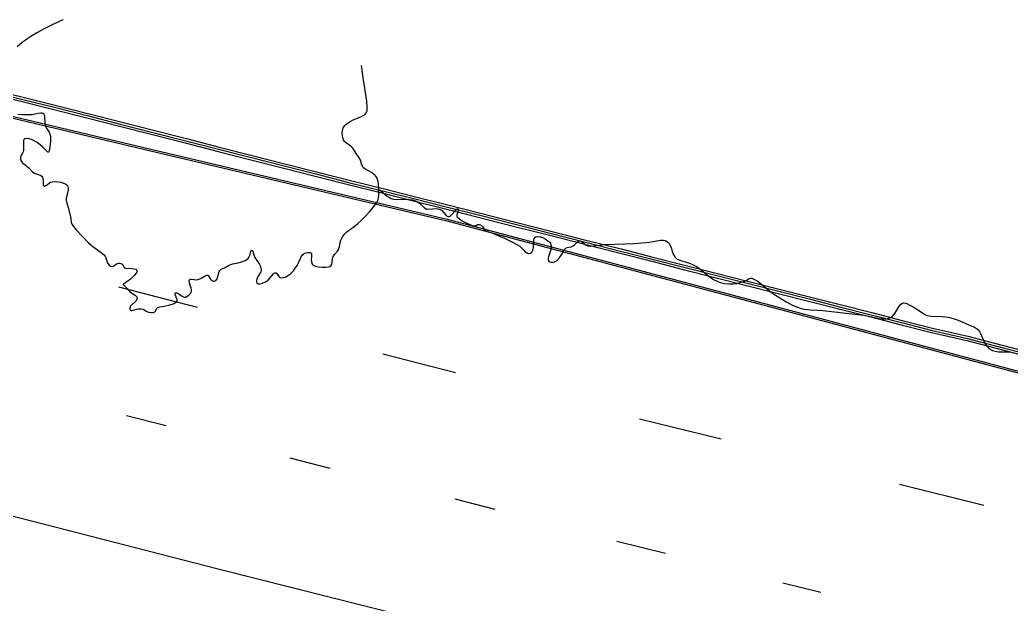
# Model space of a CAD drawing. Header units: metres. Extents: x 585772 to 587013, y 4140825 to 4141582.
# Drawn here: x 585993.81 to 586020.51, y 4140900.94 to 4140916.67 of the extents above; entities that cross this region are included whole.
import ezdxf

# ---------------------------------------------------------------- set-up
doc = ezdxf.new("R2010")
doc.units = ezdxf.units.M
doc.header["$MEASUREMENT"] = 0
for name, color, linetype, lineweight in [('BACK_OF_CURB', 5, 'Continuous', 30), ('BOTTOM_OF_CURB', 3, 'Continuous', 30), ('GUTTER', 30, 'Continuous', 30), ('PAINT_STRIPE', 4, 'Continuous', 30), ('TOP_OF_CURB', 1, 'Continuous', 30)]:
    doc.layers.add(name, color=color, linetype=linetype, lineweight=lineweight)
for name, color, linetype, lineweight, true_color in [('PAVED_ROAD', 140, 'Continuous', 30, 0x38a9ff), ('SHRUBLINE', 71, 'Continuous', 30, 0xc6ff6b), ('TREELINE', 80, 'Continuous', 30, 0x36ff17)]:
    doc.layers.add(name, color=color, linetype=linetype, lineweight=lineweight, true_color=true_color)

msp = doc.modelspace()

# ---------------------------------------------------------------- linework, layer by layer
at = {"layer": 'BACK_OF_CURB'}
msp.add_polyline3d([(585993.116804, 4140914.782439, -18.532625), (585993.936853, 4140914.579245, -18.531434), (585994.757304, 4140914.375952, -18.532884), (585995.642186, 4140914.150177, -18.533178), (585996.526664, 4140913.924505, -18.529541), (585997.411143, 4140913.698833, -18.47875), (585998.295622, 4140913.473161, -18.475437), (585999.1801, 4140913.247489, -18.475), (586000.064579, 4140913.021817, -18.479), (586000.949058, 4140912.796145, -18.479), (586001.833536, 4140912.570473, -18.48), (586002.71773, 4140912.344873, -18.484), (586003.59242, 4140912.126252, -18.506901), (586004.467394, 4140911.907559, -18.516067), (586005.342369, 4140911.688866, -18.522247), (586006.217655, 4140911.470095, -18.514374), (586007.165303, 4140911.22784, -18.526806), (586008.112639, 4140910.985665, -18.524092), (586009.059976, 4140910.743489, -18.533401), (586010.007194, 4140910.501344, -18.534037), (586010.858913, 4140910.285466, -18.528521), (586011.71075, 4140910.069559, -18.541732), (586012.562588, 4140909.853651, -18.533933), (586013.414425, 4140909.637744, -18.505), (586014.266263, 4140909.421836, -18.51), (586015.118209, 4140909.205901, -18.545015), (586015.938065, 4140908.996473, -18.547015), (586016.757814, 4140908.787073, -18.518), (586017.577562, 4140908.577672, -18.533434), (586018.395864, 4140908.368641, -18.549736), (586019.349416, 4140908.150182, -18.551736), (586020.27204, 4140907.910479, -18.52175), (586021.19298, 4140907.671214, -18.52925)], dxfattribs=at)
at = {"layer": 'BOTTOM_OF_CURB'}
msp.add_polyline3d([(585993.087943, 4140914.665961, -18.621), (585993.907992, 4140914.462768, -18.621), (585994.72804, 4140914.259574, -18.620058), (585995.612519, 4140914.033902, -18.615), (585996.496997, 4140913.80823, -18.6065), (585997.381476, 4140913.582558, -18.59875), (585998.265955, 4140913.356886, -18.595437), (585999.150433, 4140913.131214, -18.595), (586000.034912, 4140912.905542, -18.599), (586000.91939, 4140912.67987, -18.599), (586001.803869, 4140912.454198, -18.6), (586002.688348, 4140912.228526, -18.604), (586003.563322, 4140912.009833, -18.60825), (586004.438296, 4140911.79114, -18.607563), (586005.313271, 4140911.572447, -18.6053), (586006.188245, 4140911.353755, -18.605637), (586007.135582, 4140911.111579, -18.609), (586008.082919, 4140910.869403, -18.61475), (586009.030255, 4140910.627228, -18.61625), (586009.977592, 4140910.385052, -18.619), (586010.82943, 4140910.169145, -18.622), (586011.681267, 4140909.953237, -18.621), (586012.533105, 4140909.73733, -18.621), (586013.384942, 4140909.521422, -18.625), (586014.23678, 4140909.305515, -18.63), (586015.088617, 4140909.089607, -18.635), (586015.908366, 4140908.880207, -18.637), (586016.728114, 4140908.670806, -18.638), (586017.547863, 4140908.461406, -18.635), (586018.367611, 4140908.252005, -18.636), (586019.320924, 4140908.0336, -18.638), (586020.241865, 4140907.794335, -18.64175), (586021.162805, 4140907.55507, -18.64925)], dxfattribs=at)
at = {"layer": 'GUTTER'}
msp.add_polyline3d([(585989.282477, 4140915.099413, -18.642571), (585997.3011, 4140913.202937, -18.653698), (586005.319723, 4140911.30646, -18.672717), (586014.579292, 4140908.840963, -18.696422), (586023.838862, 4140906.375466, -18.728318), (586033.098431, 4140903.909969, -18.762153), (586042.358, 4140901.444471, -18.803932), (586051.61757, 4140898.978974, -18.847), (586061.065229, 4140896.571874, -18.9), (586070.512888, 4140894.164773, -18.828)], dxfattribs=at)
at = {"layer": 'PAINT_STRIPE', "extrusion": (-0.000442111, 0.000113768, 1), "elevation": 193.457463, "flags": 128}
msp.add_lwpolyline([(585996.403394, 4140909.489545), (585998.524795, 4140908.943648)], dxfattribs=at)
at = {"layer": 'PAINT_STRIPE', "extrusion": (0.00095796, -0.000246786, 1), "elevation": -479.115406, "flags": 128}
msp.add_lwpolyline([(586003.338616, 4140907.687099), (586005.296453, 4140907.182729)], dxfattribs=at)
at = {"layer": 'PAINT_STRIPE', "extrusion": (-0.000881669, 0.000227066, 1), "elevation": 405.085896, "flags": 128}
msp.add_lwpolyline([(585996.441524, 4140906.033211), (585997.505186, 4140905.759275)], dxfattribs=at)
at = {"layer": 'PAINT_STRIPE', "extrusion": (0.003868, -0.000958833, 0.999992), "elevation": -1722.054791, "flags": 128}
msp.add_lwpolyline([(586006.191736, 4140906.183727), (586008.383583, 4140905.640464)], dxfattribs=at)
at = {"layer": 'PAINT_STRIPE', "extrusion": (0.000873056, -0.000224784, 1), "elevation": -437.712272, "flags": 128}
msp.add_lwpolyline([(586000.875056, 4140904.886079), (586001.94925, 4140904.609509)], dxfattribs=at)
at = {"layer": 'PAINT_STRIPE', "extrusion": (0.004973, -0.001241, 0.999987), "elevation": -2244.390834, "flags": 128}
msp.add_lwpolyline([(586010.360122, 4140904.574977), (586012.631625, 4140904.008008)], dxfattribs=at)
at = {"layer": 'PAINT_STRIPE', "elevation": -18.524, "flags": 128}
msp.add_lwpolyline([(586005.528955, 4140903.769509), (586006.602491, 4140903.492939)], dxfattribs=at)
at = {"layer": 'PAINT_STRIPE', "extrusion": (0.002164, -0.00052715, 0.999998), "elevation": -933.126063, "flags": 128}
msp.add_lwpolyline([(586008.556558, 4140902.716321), (586009.865077, 4140902.397607)], dxfattribs=at)
at = {"layer": 'PAINT_STRIPE', "extrusion": (0.002752, -0.000679106, 0.999996), "elevation": -1217.811176, "flags": 128}
msp.add_lwpolyline([(586012.193961, 4140901.638497), (586013.221426, 4140901.384974)], dxfattribs=at)
at = {"layer": 'PAINT_STRIPE'}
msp.add_polyline3d([(585980.422314, 4140906.702674, -18.459), (585989.785943, 4140904.296478, -18.468174), (585999.149571, 4140901.890282, -18.481622), (586007.021098, 4140899.901971, -18.49719), (586014.892624, 4140897.91366, -18.51354), (586022.764151, 4140895.925349, -18.534138), (586030.635678, 4140893.937037, -18.558519), (586037.489255, 4140892.196482, -18.57855), (586044.342833, 4140890.455927, -18.597974), (586052.106938, 4140888.483965, -18.616225), (586059.871043, 4140886.512002, -18.631)], dxfattribs=at)
at = {"layer": 'PAVED_ROAD'}
msp.add_polyline3d([(585989.271396, 4140915.054194, -18.63945), (585997.290385, 4140913.157631, -18.652899), (586005.308374, 4140911.261304, -18.672393), (586014.567313, 4140908.795975, -18.696309), (586023.826883, 4140906.330477, -18.727441), (586033.086452, 4140903.86498, -18.760524), (586042.346021, 4140901.399483, -18.802048), (586051.605833, 4140898.933922, -18.845), (586061.053734, 4140896.526759, -18.9), (586070.501393, 4140894.119659, -18.828)], dxfattribs=at)
at = {"layer": 'SHRUBLINE'}
msp.add_polyline3d([(586003.508942, 4140912.091448, -18.599), (586003.647534, 4140911.967292, -18.607), (586003.7023, 4140911.923788, -18.61), (586003.764357, 4140911.883805, -18.612), (586003.814679, 4140911.859958, -18.613), (586003.835524, 4140911.853485, -18.613), (586003.880963, 4140911.846272, -18.612), (586004.302362, 4140911.838776, -18.603), (586004.380112, 4140911.826984, -18.603), (586004.468607, 4140911.799074, -18.603), (586004.520751, 4140911.771582, -18.605), (586004.585329, 4140911.723127, -18.609), (586004.701856, 4140911.617295, -18.615), (586004.76402, 4140911.57107, -18.617), (586004.785028, 4140911.569625, -18.617), (586004.924964, 4140911.587037, -18.612), (586005.003345, 4140911.589671, -18.611), (586005.075474, 4140911.584403, -18.61), (586005.134648, 4140911.568019, -18.609), (586005.169034, 4140911.546966, -18.61), (586005.185542, 4140911.532354, -18.611), (586005.291501, 4140911.403762, -18.617), (586005.314563, 4140911.385219, -18.618), (586005.336504, 4140911.375206, -18.618), (586005.357762, 4140911.373144, -18.618), (586005.370007, 4140911.37535, -18.617), (586005.394246, 4140911.386063, -18.616), (586005.41815, 4140911.40313, -18.615), (586005.475557, 4140911.459364, -18.609), (586005.563261, 4140911.568612, -18.6), (586005.588699, 4140911.584867, -18.599), (586005.607578, 4140911.584281, -18.598), (586005.616295, 4140911.57092, -18.599), (586005.616861, 4140911.553259, -18.6), (586005.608339, 4140911.513055, -18.603), (586005.578385, 4140911.412038, -18.61), (586005.57981, 4140911.385682, -18.611), (586005.590509, 4140911.370721, -18.612), (586005.633743, 4140911.32727, -18.614), (586005.708273, 4140911.267721, -18.617), (586005.799864, 4140911.220024, -18.619), (586005.9475, 4140911.154439, -18.621), (586006.020969, 4140911.128071, -18.619), (586006.042909, 4140911.123507, -18.619), (586006.078578, 4140911.123431, -18.619), (586006.105456, 4140911.132363, -18.619), (586006.149318, 4140911.15699, -18.618), (586006.171212, 4140911.1628, -18.618), (586006.184666, 4140911.161809, -18.618), (586006.213219, 4140911.151348, -18.62), (586006.241566, 4140911.132739, -18.62), (586006.277403, 4140911.097828, -18.621), (586006.297539, 4140911.067683, -18.621), (586006.318212, 4140911.021442, -18.621), (586006.332604, 4140911.004866, -18.623), (586006.359845, 4140910.992368, -18.624), (586006.522694, 4140910.935398, -18.626), (586006.684613, 4140910.865597, -18.629), (586006.84438, 4140910.80164, -18.63), (586006.957371, 4140910.75013, -18.631), (586007.079757, 4140910.688865, -18.631), (586007.197096, 4140910.623649, -18.631), (586007.273924, 4140910.573428, -18.631), (586007.334283, 4140910.522674, -18.631), (586007.390924, 4140910.459343, -18.631), (586007.423803, 4140910.427876, -18.631), (586007.469251, 4140910.396347, -18.631), (586007.501887, 4140910.380406, -18.633), (586007.524355, 4140910.377603, -18.633), (586007.560585, 4140910.388566, -18.633), (586007.596692, 4140910.417533, -18.633), (586007.616689, 4140910.44782, -18.634), (586007.632445, 4140910.494171, -18.635), (586007.641376, 4140910.548716, -18.636), (586007.654421, 4140910.736553, -18.638), (586007.664989, 4140910.77926, -18.639), (586007.680284, 4140910.806142, -18.64), (586007.703102, 4140910.8248, -18.641), (586007.717802, 4140910.830977, -18.641), (586007.758123, 4140910.837009, -18.641), (586007.812409, 4140910.832329, -18.64), (586007.842112, 4140910.825742, -18.64), (586007.903118, 4140910.804288, -18.638), (586007.961821, 4140910.773159, -18.635071), (586008.036116, 4140910.721238, -18.634736), (586008.08298, 4140910.68114, -18.638), (586008.100044, 4140910.658548, -18.638), (586008.105825, 4140910.645736, -18.638), (586008.118059, 4140910.582835, -18.636), (586008.11785, 4140910.522764, -18.636292), (586008.113525, 4140910.490073, -18.636839), (586008.09587, 4140910.42291, -18.635188), (586008.048157, 4140910.289128, -18.632), (586008.039806, 4140910.255757, -18.631), (586008.037214, 4140910.225843, -18.631), (586008.04211, 4140910.199675, -18.631), (586008.058319, 4140910.174885, -18.63), (586008.084522, 4140910.15676, -18.63), (586008.118677, 4140910.146699, -18.631), (586008.162266, 4140910.14647, -18.632), (586008.213545, 4140910.159438, -18.634), (586008.265336, 4140910.185978, -18.635), (586008.313626, 4140910.225824, -18.635), (586008.335678, 4140910.250095, -18.635), (586008.37541, 4140910.304441, -18.633), (586008.40917, 4140910.362544, -18.63), (586008.461776, 4140910.464404, -18.627), (586008.484582, 4140910.496326, -18.626), (586008.497479, 4140910.50928, -18.625), (586008.513778, 4140910.521305, -18.624), (586008.55023, 4140910.537924, -18.623), (586008.664153, 4140910.562284, -18.619), (586008.715997, 4140910.58462, -18.617), (586008.751657, 4140910.612993, -18.612), (586008.832067, 4140910.697021, -18.607), (586008.856407, 4140910.715066, -18.604366), (586008.881069, 4140910.724944, -18.600431), (586008.905906, 4140910.723773, -18.598), (586008.931014, 4140910.711687, -18.596), (586009.025988, 4140910.629713, -18.596), (586009.05659, 4140910.608473, -18.597), (586009.100602, 4140910.589872, -18.596), (586009.123865, 4140910.584461, -18.596), (586009.17251, 4140910.579893, -18.593), (586009.249595, 4140910.584107, -18.587), (586009.427976, 4140910.607883, -18.572), (586009.546376, 4140910.61929, -18.561304), (586010.11115, 4140910.638316, -18.521037), (586010.335161, 4140910.650363, -18.508324), (586010.563058, 4140910.667117, -18.496), (586010.766589, 4140910.688618, -18.489565), (586011.065566, 4140910.736887, -18.481425), (586011.109608, 4140910.740283, -18.480554), (586011.148763, 4140910.738503, -18.482539), (586011.191315, 4140910.72804, -18.487), (586011.235831, 4140910.705048, -18.491), (586011.274316, 4140910.673634, -18.494), (586011.306189, 4140910.637218, -18.5), (586011.33087, 4140910.599222, -18.50653), (586011.349458, 4140910.558645, -18.516), (586011.361096, 4140910.517246, -18.524), (586011.377758, 4140910.43514, -18.535), (586011.405656, 4140910.364035, -18.542), (586011.435577, 4140910.314165, -18.55), (586011.453538, 4140910.290254, -18.557), (586011.49475, 4140910.247473, -18.567566), (586011.517719, 4140910.229801, -18.575006), (586011.539331, 4140910.216678, -18.579), (586011.586106, 4140910.19634, -18.581), (586011.75961, 4140910.149135, -18.582), (586011.850529, 4140910.11864, -18.583), (586011.946243, 4140910.078362, -18.587), (586012.040359, 4140910.029053, -18.58834), (586012.084819, 4140910.001247, -18.591), (586012.16646, 4140909.940335, -18.599), (586012.316484, 4140909.810611, -18.619), (586012.401586, 4140909.744851, -18.628), (586012.497882, 4140909.683119, -18.635), (586012.591938, 4140909.633487, -18.639), (586012.6766, 4140909.5985, -18.64), (586012.71498, 4140909.586463, -18.641), (586012.788194, 4140909.570827, -18.639), (586012.902937, 4140909.560769, -18.633715), (586013.033121, 4140909.562562, -18.625), (586013.12495, 4140909.573715, -18.617), (586013.216779, 4140909.594679, -18.604), (586013.26051, 4140909.608167, -18.597), (586013.338565, 4140909.639101, -18.581), (586013.370873, 4140909.655726, -18.574), (586013.458623, 4140909.710093, -18.553), (586013.495988, 4140909.717392, -18.548), (586013.530594, 4140909.71198, -18.547), (586013.60205, 4140909.682336, -18.550659), (586013.685053, 4140909.631978, -18.559), (586013.795483, 4140909.547762, -18.576), (586014.015915, 4140909.362639, -18.607646), (586014.141785, 4140909.273045, -18.621), (586014.281071, 4140909.184743, -18.631), (586014.468327, 4140909.073102, -18.643278), (586014.642305, 4140908.980148, -18.650083), (586014.756371, 4140908.931074, -18.652), (586014.85172, 4140908.900908, -18.651), (586014.941652, 4140908.88133, -18.652), (586015.025285, 4140908.869818, -18.651), (586015.101737, 4140908.863852, -18.65), (586015.298833, 4140908.855885, -18.648), (586015.436353, 4140908.84503, -18.646), (586016.067957, 4140908.769741, -18.633422), (586016.463245, 4140908.728512, -18.621593), (586016.548068, 4140908.717644, -18.618264), (586016.682288, 4140908.694574, -18.615338), (586016.959376, 4140908.630765, -18.614609), (586017.038007, 4140908.620745, -18.611574), (586017.111703, 4140908.620336, -18.606), (586017.14622, 4140908.623534, -18.603), (586017.209569, 4140908.636264, -18.594), (586017.263974, 4140908.656809, -18.583), (586017.308593, 4140908.68458, -18.569), (586017.34578, 4140908.719661, -18.555), (586017.378683, 4140908.762305, -18.541), (586017.486409, 4140908.941001, -18.481), (586017.535036, 4140909.005418, -18.458), (586017.565163, 4140909.031242, -18.449), (586017.592918, 4140909.044206, -18.442), (586017.621958, 4140909.048515, -18.436115), (586017.669409, 4140909.041297, -18.432), (586017.704628, 4140909.02906, -18.433), (586017.768526, 4140909.000286, -18.439202), (586017.868314, 4140908.946616, -18.455), (586017.973521, 4140908.88133, -18.471), (586018.152568, 4140908.760879, -18.494), (586018.185863, 4140908.741563, -18.498), (586018.245472, 4140908.714165, -18.501), (586018.299903, 4140908.699119, -18.503), (586018.357798, 4140908.691698, -18.504), (586018.644264, 4140908.68605, -18.51), (586018.749902, 4140908.676597, -18.512685), (586018.860454, 4140908.656809, -18.519), (586018.972686, 4140908.624374, -18.529), (586019.084035, 4140908.582865, -18.539), (586019.41824, 4140908.440539, -18.564267), (586019.52281, 4140908.39209, -18.57), (586019.579502, 4140908.358465, -18.575442), (586019.603405, 4140908.340482, -18.58), (586019.624208, 4140908.321424, -18.582), (586019.657877, 4140908.280082, -18.589), (586019.694772, 4140908.210548, -18.598611), (586019.754068, 4140908.06118, -18.611), (586019.788279, 4140907.988745, -18.614), (586019.829824, 4140907.920072, -18.619), (586019.853935, 4140907.888558, -18.623), (586019.909515, 4140907.83337, -18.628), (586019.974176, 4140907.78947, -18.633), (586020.009576, 4140907.771988, -18.636), (586020.085843, 4140907.746432, -18.641), (586020.167859, 4140907.733293, -18.643), (586020.251326, 4140907.729562, -18.641), (586020.438519, 4140907.736131, -18.629), (586020.480836, 4140907.733852, -18.629), (586020.521217, 4140907.725397, -18.63)], dxfattribs=at)
at = {"layer": 'TOP_OF_CURB'}
msp.add_polyline3d([(585993.102374, 4140914.7242, -18.532218), (585993.922422, 4140914.521006, -18.532549), (585994.742672, 4140914.317763, -18.532884), (585995.627352, 4140914.092039, -18.534169), (585996.511831, 4140913.866367, -18.529046), (585997.396309, 4140913.640695, -18.47875), (585998.280788, 4140913.415023, -18.475437), (585999.165267, 4140913.189351, -18.475), (586000.049745, 4140912.963679, -18.479), (586000.934224, 4140912.738007, -18.479), (586001.818703, 4140912.512335, -18.48), (586002.703039, 4140912.2867, -18.484), (586003.577871, 4140912.068042, -18.506901), (586004.452845, 4140911.84935, -18.516067), (586005.32782, 4140911.630657, -18.522247), (586006.20295, 4140911.411925, -18.514374), (586007.150442, 4140911.16971, -18.526806), (586008.097779, 4140910.927534, -18.524092), (586009.045116, 4140910.685358, -18.533401), (586009.992393, 4140910.443198, -18.534037), (586010.844171, 4140910.227306, -18.528521), (586011.696009, 4140910.011398, -18.541732), (586012.547846, 4140909.795491, -18.533933), (586013.399684, 4140909.579583, -18.505), (586014.251521, 4140909.363676, -18.51), (586015.103413, 4140909.147754, -18.545023), (586015.923216, 4140908.93834, -18.547023), (586016.742964, 4140908.728939, -18.518), (586017.562712, 4140908.519539, -18.534184), (586018.381737, 4140908.310323, -18.549834), (586019.33517, 4140908.091891, -18.551834), (586020.256952, 4140907.852407, -18.52175), (586021.177893, 4140907.613142, -18.52925)], dxfattribs=at)
at = {"layer": 'TREELINE'}
for points in [[(585994.978962, 4140916.672866, -17.767), (585994.869217, 4140916.628395, -17.811), (585994.659093, 4140916.533614, -17.895), (585994.463836, 4140916.434547, -17.975), (585994.286303, 4140916.335396, -18.05), (585994.103892, 4140916.223579, -18.128), (585994.021797, 4140916.168784, -18.164), (585993.873041, 4140916.059441, -18.231), (585993.741305, 4140915.948003, -18.292)], [(585993.755876, 4140914.13026, -18.642), (585993.88158, 4140914.122711, -18.64), (585994.075823, 4140914.11917, -18.636), (585994.139284, 4140914.125648, -18.635), (585994.301395, 4140914.163204, -18.631), (585994.373701, 4140914.172422, -18.63), (585994.393829, 4140914.171436, -18.629), (585994.423035, 4140914.163054, -18.628), (585994.43449, 4140914.15587, -18.628), (585994.451972, 4140914.136201, -18.629), (585994.463368, 4140914.110379, -18.628), (585994.470066, 4140914.079497, -18.628), (585994.478589, 4140913.902654, -18.628), (585994.48893, 4140913.842397, -18.628), (585994.497407, 4140913.815289, -18.628), (585994.518628, 4140913.767613, -18.627), (585994.542138, 4140913.729174, -18.627), (585994.580973, 4140913.678351, -18.626), (585994.603064, 4140913.643573, -18.625), (585994.621313, 4140913.597035, -18.626), (585994.633369, 4140913.537589, -18.627), (585994.636619, 4140913.46619, -18.626), (585994.631666, 4140913.385935, -18.625), (585994.609392, 4140913.202572, -18.625), (585994.591861, 4140913.11359, -18.625), (585994.582233, 4140913.103974, -18.625), (585994.566315, 4140913.111783, -18.625), (585994.432852, 4140913.242434, -18.625), (585994.355256, 4140913.309116, -18.625), (585994.276486, 4140913.366939, -18.625), (585994.195326, 4140913.416096, -18.626), (585994.122516, 4140913.449051, -18.625), (585994.061118, 4140913.467301, -18.626), (585993.986241, 4140913.476686, -18.625), (585993.942691, 4140913.470733, -18.625), (585993.933793, 4140913.466014, -18.625), (585993.921343, 4140913.451683, -18.625), (585993.911381, 4140913.415901, -18.624), (585993.904605, 4140913.341393, -18.623), (585993.904256, 4140913.166072, -18.622), (585993.90063, 4140913.120108, -18.621), (585993.885118, 4140913.078652, -18.621), (585993.837231, 4140913.007079, -18.62), (585993.828057, 4140912.975348, -18.619), (585993.827222, 4140912.957095, -18.619), (585993.831959, 4140912.918459, -18.619), (585993.847882, 4140912.867489, -18.618), (585993.863909, 4140912.841144, -18.618), (585993.875589, 4140912.828251, -18.618), (585994.007697, 4140912.724372, -18.617), (585994.047783, 4140912.689033, -18.616), (585994.152776, 4140912.583596, -18.615), (585994.186956, 4140912.554116, -18.615), (585994.225416, 4140912.53121, -18.615), (585994.247056, 4140912.522809, -18.615), (585994.357122, 4140912.491323, -18.614), (585994.374428, 4140912.482645, -18.614), (585994.401696, 4140912.460735, -18.614), (585994.420005, 4140912.433745, -18.613), (585994.431046, 4140912.399609, -18.613), (585994.435175, 4140912.358699, -18.613), (585994.438732, 4140912.239821, -18.611), (585994.445576, 4140912.211568, -18.611), (585994.455062, 4140912.199675, -18.611), (585994.461386, 4140912.197039, -18.611), (585994.477629, 4140912.19777, -18.61), (585994.525633, 4140912.219198, -18.61), (585994.552824, 4140912.23603, -18.61), (585994.607446, 4140912.281566, -18.611), (585994.637671, 4140912.298176, -18.612), (585994.678773, 4140912.310709, -18.612), (585994.741407, 4140912.316419, -18.612), (585994.851629, 4140912.309174, -18.612), (585994.916011, 4140912.298483, -18.611), (585994.96711, 4140912.286041, -18.611), (585995.032447, 4140912.260367, -18.611), (585995.065828, 4140912.237657, -18.61), (585995.078852, 4140912.224419, -18.61), (585995.089466, 4140912.209983, -18.61), (585995.104075, 4140912.177938, -18.609), (585995.110871, 4140912.142365, -18.609), (585995.111074, 4140912.104102, -18.608), (585995.10124, 4140912.040189, -18.608), (585995.059556, 4140911.872397, -18.605), (585995.056365, 4140911.850661, -18.605), (585995.058212, 4140911.819513, -18.604), (585995.081507, 4140911.701195, -18.602), (585995.117711, 4140911.592804, -18.601), (585995.17284, 4140911.366467, -18.597), (585995.184095, 4140911.30277, -18.596), (585995.190972, 4140911.224412, -18.595), (585995.201566, 4140911.189831, -18.594), (585995.214798, 4140911.162392, -18.593), (585995.2524, 4140911.103061, -18.592), (585995.323599, 4140911.015051, -18.591), (585995.499225, 4140910.840057, -18.587), (585995.663053, 4140910.668474, -18.584), (585995.732424, 4140910.606311, -18.583), (585995.780014, 4140910.569062, -18.582), (585996.003548, 4140910.411115, -18.579), (585996.048838, 4140910.375025, -18.578), (585996.084867, 4140910.340427, -18.577), (585996.111509, 4140910.305849, -18.577), (585996.12965, 4140910.267228, -18.576), (585996.14992, 4140910.179861, -18.574), (585996.164726, 4140910.136178, -18.573), (585996.186516, 4140910.099743, -18.572), (585996.214731, 4140910.067888, -18.572), (585996.246055, 4140910.043848, -18.572), (585996.261846, 4140910.035769, -18.571), (585996.277169, 4140910.030858, -18.571), (585996.302527, 4140910.030367, -18.571), (585996.337597, 4140910.044792, -18.572), (585996.400326, 4140910.088773, -18.573), (585996.433899, 4140910.107633, -18.573), (585996.467818, 4140910.120127, -18.573), (585996.500263, 4140910.123181, -18.573), (585996.529605, 4140910.114968, -18.573), (585996.565939, 4140910.088791, -18.573), (585996.595473, 4140910.052433, -18.572), (585996.62087, 4140910.004964, -18.571), (585996.627838, 4140909.996548, -18.571), (585996.643302, 4140909.987378, -18.571), (585996.675872, 4140909.982904, -18.571), (585996.817699, 4140909.977056, -18.571), (585996.890601, 4140909.967778, -18.57), (585996.929877, 4140909.956013, -18.57), (585996.94243, 4140909.94906, -18.57), (585996.958864, 4140909.932151, -18.57), (585996.965239, 4140909.912111, -18.569), (585996.959892, 4140909.878479, -18.569), (585996.943798, 4140909.846892, -18.569), (585996.901613, 4140909.794997, -18.569), (585996.789759, 4140909.691791, -18.568), (585996.690722, 4140909.614606, -18.567), (585996.603554, 4140909.553954, -18.566), (585996.593161, 4140909.542234, -18.565), (585996.597923, 4140909.534283, -18.565), (585996.665568, 4140909.470643, -18.565), (585996.770274, 4140909.358851, -18.565), (585996.823814, 4140909.314926, -18.565), (585996.927637, 4140909.249246, -18.565), (585996.949791, 4140909.225818, -18.564), (585996.963011, 4140909.199788, -18.564), (585996.966921, 4140909.171844, -18.564), (585996.965268, 4140909.157371, -18.564), (585996.960307, 4140909.140238, -18.564), (585996.942197, 4140909.106223, -18.563), (585996.901654, 4140909.060117, -18.563), (585996.813402, 4140908.990202, -18.563), (585996.799364, 4140908.975431, -18.562), (585996.778212, 4140908.944059, -18.562), (585996.768156, 4140908.913117, -18.562), (585996.770113, 4140908.88576, -18.562), (585996.785627, 4140908.855751, -18.562), (585996.804625, 4140908.842973, -18.562), (585996.82281, 4140908.844098, -18.562), (585996.94886, 4140908.882641, -18.563), (585997.004242, 4140908.89026, -18.563), (585997.064887, 4140908.890372, -18.563), (585997.118477, 4140908.883089, -18.563), (585997.148574, 4140908.872391, -18.563), (585997.216137, 4140908.824547, -18.563), (585997.271239, 4140908.801074, -18.563), (585997.344268, 4140908.787714, -18.563), (585997.399956, 4140908.789622, -18.563), (585997.430272, 4140908.799729, -18.563), (585997.442093, 4140908.807957, -18.563), (585997.460038, 4140908.829458, -18.563), (585997.48553, 4140908.880561, -18.564), (585997.500157, 4140908.903257, -18.564), (585997.510643, 4140908.913529, -18.564), (585997.536443, 4140908.928884, -18.564), (585997.584069, 4140908.942647, -18.564), (585997.74059, 4140908.968249, -18.564), (585997.821932, 4140908.986515, -18.564), (585997.914483, 4140909.013339, -18.564), (585997.970908, 4140909.035223, -18.564), (585997.99475, 4140909.04716, -18.564), (585998.026704, 4140909.070041, -18.564), (585998.042638, 4140909.09157, -18.564), (585998.049046, 4140909.113842, -18.564), (585998.04825, 4140909.13649, -18.564), (585998.042573, 4140909.159149, -18.564), (585998.005116, 4140909.248203, -18.565), (585997.994893, 4140909.281756, -18.566), (585997.996209, 4140909.309415, -18.566), (585998.004492, 4140909.320876, -18.566), (585998.025548, 4140909.325211, -18.566), (585998.055999, 4140909.315442, -18.566), (585998.09642, 4140909.290926, -18.566), (585998.163169, 4140909.240787, -18.565), (585998.198475, 4140909.218259, -18.565), (585998.232606, 4140909.204429, -18.565), (585998.248698, 4140909.202227, -18.565), (585998.278783, 4140909.206375, -18.565), (585998.31929, 4140909.226802, -18.565), (585998.373338, 4140909.266974, -18.566), (585998.40914, 4140909.303668, -18.567), (585998.426431, 4140909.338049, -18.567), (585998.432061, 4140909.359833, -18.567), (585998.434527, 4140909.406651, -18.568), (585998.425752, 4140909.449597, -18.568), (585998.393813, 4140909.528252, -18.568), (585998.376612, 4140909.58967, -18.569), (585998.372145, 4140909.645516, -18.57), (585998.377304, 4140909.67232, -18.57), (585998.385407, 4140909.683202, -18.571), (585998.39751, 4140909.688275, -18.571), (585998.413848, 4140909.688939, -18.571), (585998.504545, 4140909.6769, -18.572), (585998.555304, 4140909.674559, -18.572), (585998.608759, 4140909.67943, -18.572), (585998.635341, 4140909.685765, -18.572), (585998.661264, 4140909.695127, -18.572), (585998.710406, 4140909.720398, -18.573), (585998.819727, 4140909.789394, -18.575), (585998.841915, 4140909.797669, -18.575), (585998.860991, 4140909.799186, -18.575), (585998.877456, 4140909.793356, -18.576), (585998.893737, 4140909.777095, -18.575), (585998.944, 4140909.68711, -18.573), (585998.968406, 4140909.661116, -18.573), (585998.995302, 4140909.644683, -18.572), (585999.022396, 4140909.636018, -18.572), (585999.047799, 4140909.63396, -18.572), (585999.07121, 4140909.639869, -18.572), (585999.09273, 4140909.655738, -18.573), (585999.121512, 4140909.700163, -18.574), (585999.145591, 4140909.763747, -18.575), (585999.182326, 4140909.898199, -18.579), (585999.194819, 4140909.924542, -18.58), (585999.211196, 4140909.941921, -18.58), (585999.234739, 4140909.956013, -18.581), (585999.341359, 4140910.00576, -18.582), (585999.448136, 4140910.067486, -18.584), (585999.490117, 4140910.087084, -18.584), (585999.544742, 4140910.104358, -18.585), (585999.687053, 4140910.1319, -18.586), (585999.776222, 4140910.152526, -18.587), (585999.875767, 4140910.187502, -18.588), (585999.928214, 4140910.216401, -18.588), (585999.960048, 4140910.244271, -18.589), (585999.98157, 4140910.274619, -18.589), (586000.001235, 4140910.323962, -18.59), (586000.03125, 4140910.435557, -18.592), (586000.044888, 4140910.458912, -18.592), (586000.06002, 4140910.469419, -18.592), (586000.074256, 4140910.463792, -18.592), (586000.084331, 4140910.444807, -18.592), (586000.11204, 4140910.340384, -18.591), (586000.137869, 4140910.273767, -18.59), (586000.258393, 4140910.102217, -18.587), (586000.285255, 4140910.049233, -18.587), (586000.300752, 4140909.997843, -18.586), (586000.306762, 4140909.931961, -18.585), (586000.301233, 4140909.88814, -18.585), (586000.290929, 4140909.864785, -18.584), (586000.214623, 4140909.741073, -18.583), (586000.191627, 4140909.683973, -18.582), (586000.185094, 4140909.652776, -18.582), (586000.186139, 4140909.610001, -18.581), (586000.195408, 4140909.586734, -18.581), (586000.21261, 4140909.569721, -18.581), (586000.238665, 4140909.560725, -18.58), (586000.277768, 4140909.561482, -18.581), (586000.349708, 4140909.580613, -18.581), (586000.425398, 4140909.615596, -18.581), (586000.471167, 4140909.644534, -18.582), (586000.495954, 4140909.66392, -18.582), (586000.537275, 4140909.704225, -18.583), (586000.641631, 4140909.834375, -18.584), (586000.660908, 4140909.850815, -18.585), (586000.679595, 4140909.860977, -18.585), (586000.697386, 4140909.863485, -18.585), (586000.713973, 4140909.856967, -18.585), (586000.730795, 4140909.83884, -18.585), (586000.765322, 4140909.784105, -18.584), (586000.786209, 4140909.757136, -18.583), (586000.811633, 4140909.736857, -18.583), (586000.826455, 4140909.730579, -18.583), (586000.859361, 4140909.725386, -18.583), (586000.91188, 4140909.731242, -18.583), (586000.973802, 4140909.751199, -18.583), (586001.020672, 4140909.775232, -18.584), (586001.098064, 4140909.832685, -18.584), (586001.134506, 4140909.865447, -18.585), (586001.177185, 4140909.912541, -18.586), (586001.210329, 4140909.955669, -18.587), (586001.278271, 4140910.058942, -18.588), (586001.309544, 4140910.113881, -18.588), (586001.336666, 4140910.16755, -18.589), (586001.391852, 4140910.293169, -18.59), (586001.42258, 4140910.340951, -18.59), (586001.449558, 4140910.366091, -18.59), (586001.469569, 4140910.378576, -18.59), (586001.515311, 4140910.396948, -18.591), (586001.563443, 4140910.406644, -18.591), (586001.60768, 4140910.407812, -18.591), (586001.641741, 4140910.4006, -18.591), (586001.65141, 4140910.395281, -18.591), (586001.66367, 4140910.380866, -18.591), (586001.668822, 4140910.351131, -18.591), (586001.661901, 4140910.285868, -18.591), (586001.660618, 4140910.220255, -18.59), (586001.667334, 4140910.157225, -18.59), (586001.678096, 4140910.112968, -18.59), (586001.691473, 4140910.085194, -18.59), (586001.711714, 4140910.064194, -18.59), (586001.725291, 4140910.055724, -18.59), (586001.764526, 4140910.040842, -18.59), (586001.854234, 4140910.024036, -18.591), (586001.956191, 4140910.013508, -18.591), (586002.043804, 4140910.009514, -18.591), (586002.12159, 4140910.016675, -18.591), (586002.159616, 4140910.030102, -18.591), (586002.186105, 4140910.049582, -18.592), (586002.204674, 4140910.074506, -18.592), (586002.216504, 4140910.103635, -18.592), (586002.222773, 4140910.13573, -18.592), (586002.22829, 4140910.233536, -18.593), (586002.236817, 4140910.273393, -18.593), (586002.244724, 4140910.293039, -18.593), (586002.255617, 4140910.312371, -18.593), (586002.284334, 4140910.350154, -18.594), (586002.365679, 4140910.440935, -18.595), (586002.395627, 4140910.488425, -18.596), (586002.406277, 4140910.512475, -18.596), (586002.421479, 4140910.562243, -18.597), (586002.442508, 4140910.673257, -18.598), (586002.458411, 4140910.734942, -18.599), (586002.48264, 4140910.795537, -18.599), (586002.515678, 4140910.853238, -18.6), (586002.560001, 4140910.91075, -18.601), (586002.616548, 4140910.966193, -18.602), (586002.685132, 4140911.01851, -18.604), (586002.838475, 4140911.123584, -18.606), (586002.917486, 4140911.187453, -18.606), (586002.993356, 4140911.260754, -18.608), (586003.089616, 4140911.361929, -18.609), (586003.229834, 4140911.498173, -18.609), (586003.286, 4140911.567136, -18.608), (586003.42348, 4140911.753135, -18.602), (586003.453608, 4140911.810388, -18.599), (586003.462345, 4140911.835446, -18.597), (586003.472944, 4140911.886552, -18.592), (586003.47704, 4140911.939082, -18.586), (586003.477844, 4140912.058499, -18.568479), (586003.470083, 4140912.257489, -18.535596), (586003.456261, 4140912.344179, -18.52069), (586003.438564, 4140912.398785, -18.508621), (586003.426316, 4140912.424251, -18.503), (586003.394271, 4140912.470574, -18.497), (586003.374831, 4140912.491584, -18.493), (586003.330219, 4140912.529856, -18.487), (586003.279432, 4140912.563862, -18.481), (586003.106748, 4140912.659483, -18.466), (586003.067599, 4140912.69064, -18.461), (586003.05158, 4140912.708168, -18.458), (586003.038314, 4140912.727234, -18.455), (586003.018479, 4140912.769111, -18.448), (586002.984475, 4140912.882388, -18.43), (586002.963654, 4140912.931081, -18.422), (586002.93273, 4140912.981189, -18.414), (586002.86578, 4140913.074436, -18.399), (586002.799154, 4140913.188286, -18.38), (586002.768568, 4140913.228159, -18.374), (586002.747219, 4140913.248682, -18.371), (586002.698991, 4140913.284629, -18.365), (586002.604639, 4140913.347115, -18.355), (586002.56846, 4140913.38002, -18.349), (586002.553354, 4140913.398324, -18.346), (586002.528674, 4140913.440705, -18.34), (586002.51894, 4140913.465487, -18.336), (586002.510904, 4140913.492556, -18.331), (586002.499928, 4140913.55225, -18.321), (586002.495985, 4140913.64233, -18.307), (586002.505645, 4140913.718446, -18.294), (586002.522757, 4140913.768163, -18.286), (586002.53548, 4140913.792245, -18.282), (586002.568458, 4140913.835651, -18.275), (586002.588153, 4140913.855042, -18.272), (586002.634912, 4140913.892004, -18.266), (586002.721342, 4140913.943477, -18.258), (586002.788167, 4140913.975598, -18.252), (586002.990651, 4140914.061573, -18.238), (586003.060326, 4140914.097249, -18.232), (586003.08921, 4140914.115988, -18.229), (586003.120064, 4140914.14244, -18.225), (586003.142662, 4140914.171789, -18.22), (586003.151144, 4140914.188006, -18.217), (586003.16303, 4140914.224435, -18.211), (586003.168887, 4140914.267409, -18.204), (586003.169606, 4140914.318387, -18.196), (586003.154451, 4140914.486119, -18.169), (586003.057652, 4140915.106968, -18.068), (586003.010764, 4140915.44131, -18.013)]]:
    msp.add_polyline3d(points, dxfattribs=at)

doc.saveas('drawing.dxf')
